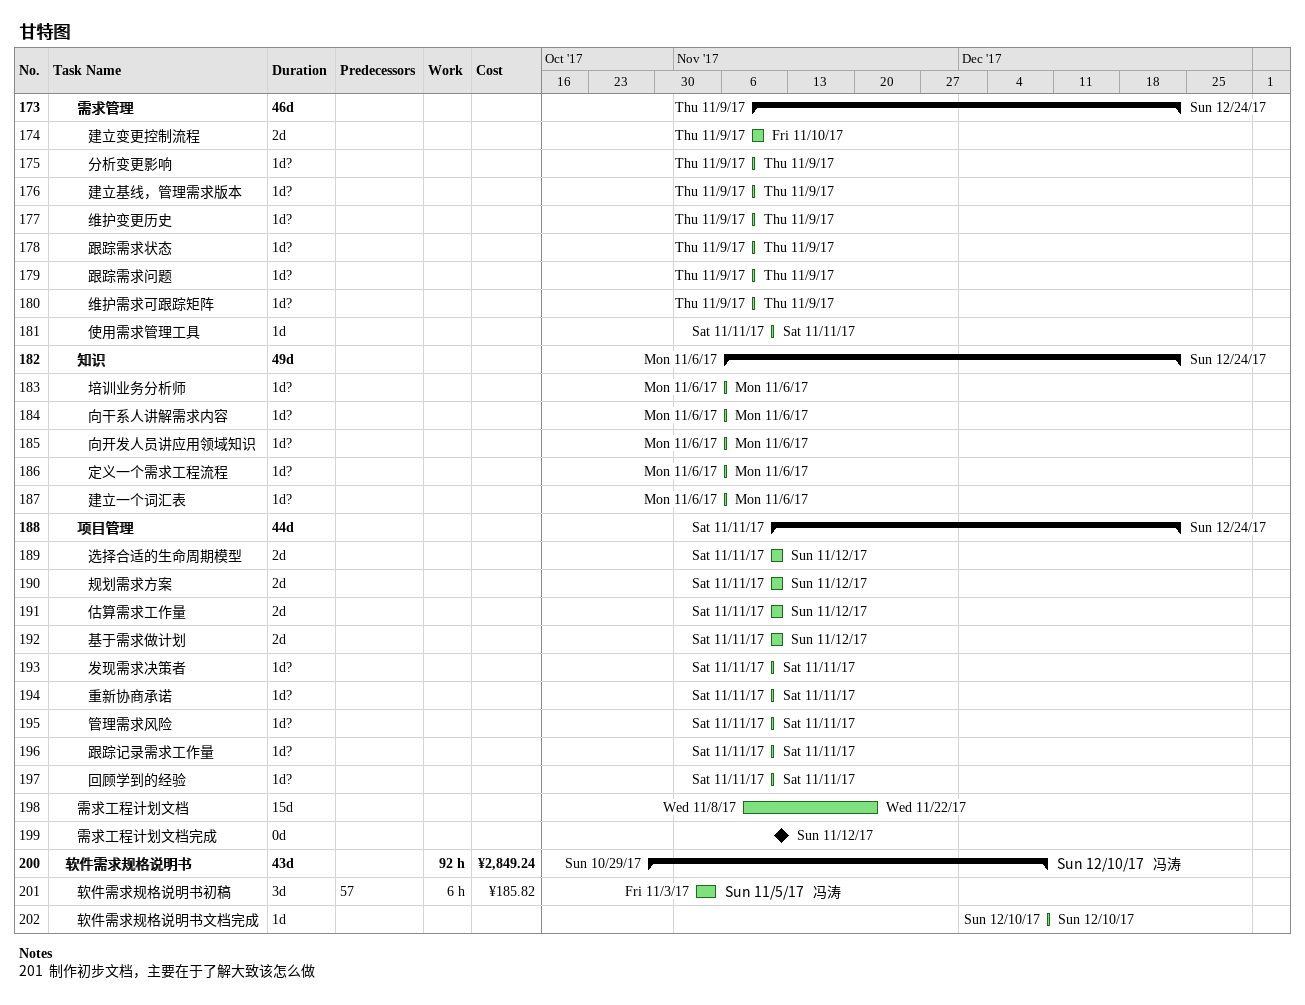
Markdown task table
甘特图

| ID | Level | Task | Duration | Start | Finish | Predecessors | Resources | Work (h) | Cost (¥) |
|---|---|---|---|---|---|---|---|---|---|
| 173 | 3 | **需求管理** | 46d | 2017-11-09 | 2017-12-24 |  |  |  |  |
| 174 | 4 | 建立变更控制流程 | 2d | 2017-11-09 | 2017-11-10 |  |  |  |  |
| 175 | 4 | 分析变更影响 | 1d? | 2017-11-09 | 2017-11-09 |  |  |  |  |
| 176 | 4 | 建立基线，管理需求版本 | 1d? | 2017-11-09 | 2017-11-09 |  |  |  |  |
| 177 | 4 | 维护变更历史 | 1d? | 2017-11-09 | 2017-11-09 |  |  |  |  |
| 178 | 4 | 跟踪需求状态 | 1d? | 2017-11-09 | 2017-11-09 |  |  |  |  |
| 179 | 4 | 跟踪需求问题 | 1d? | 2017-11-09 | 2017-11-09 |  |  |  |  |
| 180 | 4 | 维护需求可跟踪矩阵 | 1d? | 2017-11-09 | 2017-11-09 |  |  |  |  |
| 181 | 4 | 使用需求管理工具 | 1d | 2017-11-11 | 2017-11-11 |  |  |  |  |
| 182 | 3 | **知识** | 49d | 2017-11-06 | 2017-12-24 |  |  |  |  |
| 183 | 4 | 培训业务分析师 | 1d? | 2017-11-06 | 2017-11-06 |  |  |  |  |
| 184 | 4 | 向干系人讲解需求内容 | 1d? | 2017-11-06 | 2017-11-06 |  |  |  |  |
| 185 | 4 | 向开发人员讲应用领域知识 | 1d? | 2017-11-06 | 2017-11-06 |  |  |  |  |
| 186 | 4 | 定义一个需求工程流程 | 1d? | 2017-11-06 | 2017-11-06 |  |  |  |  |
| 187 | 4 | 建立一个词汇表 | 1d? | 2017-11-06 | 2017-11-06 |  |  |  |  |
| 188 | 3 | **项目管理** | 44d | 2017-11-11 | 2017-12-24 |  |  |  |  |
| 189 | 4 | 选择合适的生命周期模型 | 2d | 2017-11-11 | 2017-11-12 |  |  |  |  |
| 190 | 4 | 规划需求方案 | 2d | 2017-11-11 | 2017-11-12 |  |  |  |  |
| 191 | 4 | 估算需求工作量 | 2d | 2017-11-11 | 2017-11-12 |  |  |  |  |
| 192 | 4 | 基于需求做计划 | 2d | 2017-11-11 | 2017-11-12 |  |  |  |  |
| 193 | 4 | 发现需求决策者 | 1d? | 2017-11-11 | 2017-11-11 |  |  |  |  |
| 194 | 4 | 重新协商承诺 | 1d? | 2017-11-11 | 2017-11-11 |  |  |  |  |
| 195 | 4 | 管理需求风险 | 1d? | 2017-11-11 | 2017-11-11 |  |  |  |  |
| 196 | 4 | 跟踪记录需求工作量 | 1d? | 2017-11-11 | 2017-11-11 |  |  |  |  |
| 197 | 4 | 回顾学到的经验 | 1d? | 2017-11-11 | 2017-11-11 |  |  |  |  |
| 198 | 3 | 需求工程计划文档 | 15d | 2017-11-08 | 2017-11-22 |  |  |  |  |
| 199 | 3 | 需求工程计划文档完成 | 0d | 2017-11-12 | 2017-11-12 |  |  |  |  |
| 200 | 2 | **软件需求规格说明书** | 43d | 2017-10-29 | 2017-12-10 |  | 冯涛 | 92 | 2849.24 |
| 201 | 3 | 软件需求规格说明书初稿 | 3d | 2017-11-03 | 2017-11-05 | 57 | 冯涛 | 6 | 185.82 |
| 202 | 3 | 软件需求规格说明书文档完成 | 1d | 2017-12-10 | 2017-12-10 |  |  |  |  |

Notes
- 201: 制作初步文档，主要在于了解大致该怎么做
